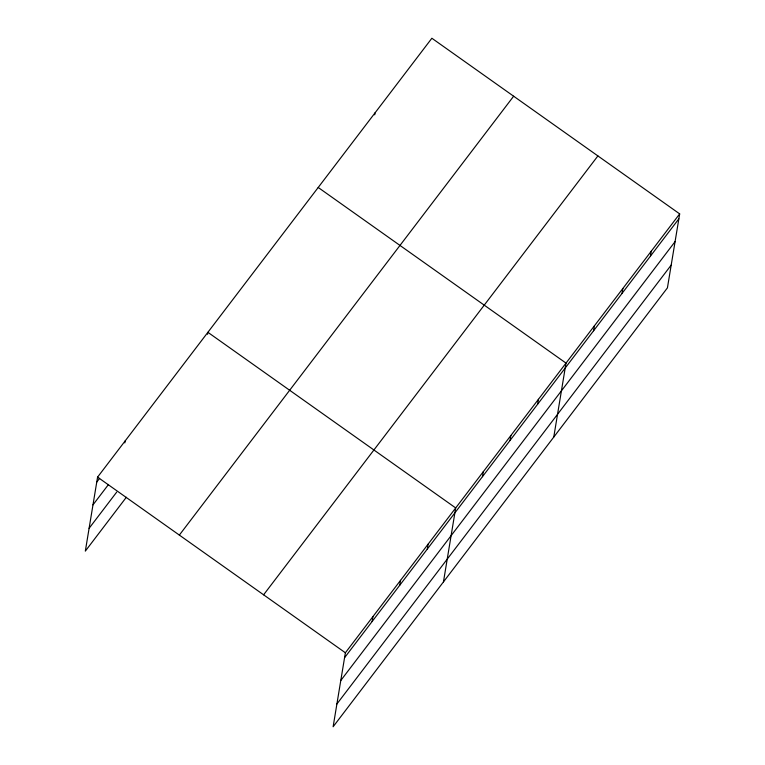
<?xml version="1.0" encoding="UTF-8"?>
<svg xmlns="http://www.w3.org/2000/svg" width="765" height="765" viewBox="0 0 765 765"><rect width="100%" height="100%" fill="white"/><g stroke="black" fill="none" stroke-linecap="round" stroke-linejoin="round"><path stroke-width="1.15" d="M679.674 213.884L345.378 652.774L333.129 726.75L667.424 287.87L679.674 213.884L431.871 38.25L97.576 477.13L85.326 551.116L126.34 497.26M124.829 442.906L125.154 440.927M207.564 334.276L207.889 332.306L455.691 507.941L443.451 581.916M374.716 114.836L375.041 112.857M372.134 621.505L372.957 616.561M399.722 585.302L400.535 580.358M427.3 549.088L428.113 544.154M482.457 476.672L483.27 471.737M510.035 440.468L510.857 435.524M537.613 404.264L538.436 399.32M553.764 437.083L566.014 363.107L318.211 187.473M593.611 330.748L594.424 325.804M622.022 293.444L622.844 288.501M650.441 256.132L651.254 251.197M96.753 482.074L99.584 478.364M92.986 504.862L108.544 484.436M89.094 528.328L116.682 492.125M179.345 535.098L513.65 96.208M263.6 594.816L597.895 155.926M344.556 657.718L678.851 218.828M340.788 680.496L675.084 241.616M336.906 703.972L671.201 265.082M97.576 477.13L345.378 652.774"/></g></svg>
